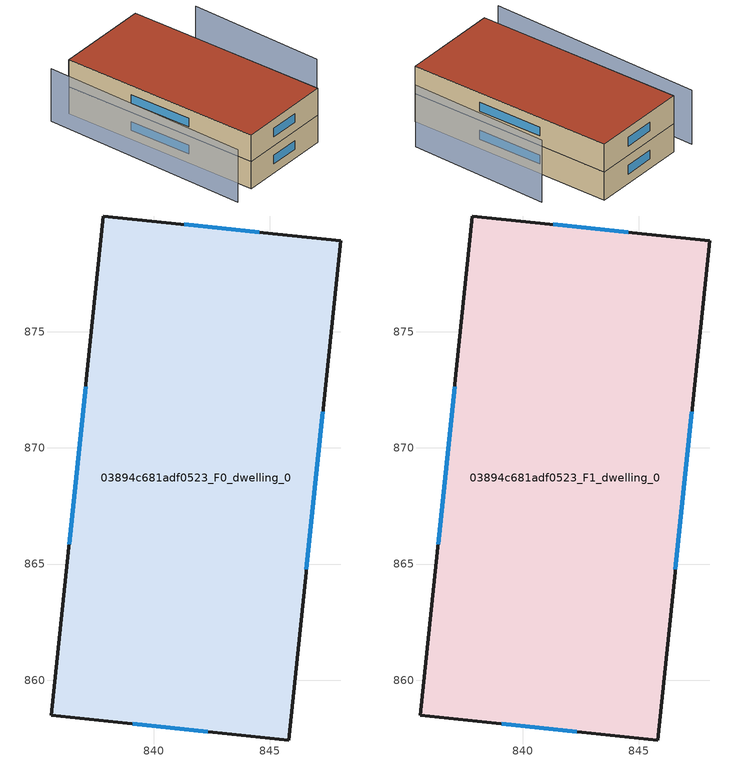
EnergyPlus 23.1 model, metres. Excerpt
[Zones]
03894c681adf0523_F0_dwelling_0
 floor ground (EU_floor_Construction): 848.04,878.92 845.82,857.43 835.61,858.49 837.83,879.98 z0
 wall outside (EU_wall_Construction): 837.83,879.98 835.61,858.49 845.82,857.43 848.04,878.92 837.83,879.98 z0:3
 window (EU_Window_Construction): 837.07,872.62 836.37,865.84 / 844.55,879.28 841.33,879.61 / 846.58,864.79 847.28,871.56 / 839.1,858.12 842.32,857.79 z1.03:1.97
03894c681adf0523_F1_dwelling_0
 floor to 03894c681adf0523_F0_dwelling_0 (EU_floor_Construction): 848.04,878.92 845.82,857.43 835.61,858.49 837.83,879.98 z3
 wall outside (EU_wall_Construction): 837.83,879.98 835.61,858.49 845.82,857.43 848.04,878.92 837.83,879.98 z3:6
 window (EU_Window_Construction): 837.07,872.62 836.37,865.84 / 844.55,879.28 841.33,879.61 / 846.58,864.79 847.28,871.56 / 839.1,858.12 842.32,857.79 z4.03:4.97
 roof outside (EU_roof_Construction): 845.82,857.43 848.04,878.92 837.83,879.98 835.61,858.49 z6
shading: 849.32,859.67 851.28,874.24 z0:6.6; 835.86,880.69 832.99,858.37 z0:5.8
[Building]
EU S2 Campaign: North Axis=0; Terrain=City; Solar Distribution=FullExterior
[Site:Location]
Cape.Town.Intl.AP: Latitude=-33.965; Longitude=18.602; Time Zone=2; Elevation=46
[SizingPeriod:WeatherFileDays]
AnnualSizingPeriod: Begin Month=1; Begin Day of Month=1; End Month=12; End Day of Month=31; Day of Week for Start Day=Monday; Use Weather File Daylight Saving Period=No; Use Weather File Rain and Snow Indicators=No
[MATERIAL]
EU_InternalMass_Material: Roughness=MediumRough; Thickness=0.1; Conductivity=1; Density=1800; Specific Heat=900; Thermal Absorptance=0.9; Solar Absorptance=0.7; Visible Absorptance=0.7
[MATERIAL:NOMASS] Roughness=MediumRough; Thermal Absorptance=0.9; Solar Absorptance=0.7; Visible Absorptance=0.7
Name | Thermal Resistance
EU_wall_NoMass | 0.493876
EU_roof_NoMass | 0.449382
EU_floor_NoMass | 1.25
[WINDOWMATERIAL:SIMPLEGLAZINGSYSTEM]
EU_Window_SimpleGlazing: UFactor=4.4; Solar Heat Gain Coefficient=0.85; Visible Transmittance=0.85
[CONSTRUCTION]
EU_wall_Construction: EU_wall_NoMass
EU_roof_Construction: EU_roof_NoMass
EU_floor_Construction: EU_floor_NoMass
EU_Window_Construction: EU_Window_SimpleGlazing
EU_InternalMass_Construction: EU_InternalMass_Material
[ZONE] Type=1; Multiplier=1; Ceiling Height=autocalculate; Floor Area=autocalculate; Part of Total Floor Area=Yes
Name | Volume
03894c681adf0523_F0_dwelling_0 | 665.303
03894c681adf0523_F1_dwelling_0 | 665.304
[INTERNALMASS] Construction=EU_InternalMass_Construction; Surface Area=221.768
Name | Zone or ZoneList
03894c681adf0523_F0_dwelling_0_EU_InternalMass | 03894c681adf0523_F0_dwelling_0
03894c681adf0523_F1_dwelling_0_EU_InternalMass | 03894c681adf0523_F1_dwelling_0
[OTHEREQUIPMENT] Fuel Type=Electricity; Design Level Calculation Method=Watts/Area; Power per Zone Floor Area=1; Fraction Latent=0; Fraction Radiant=0; Fraction Lost=0; Carbon Dioxide Generation Rate=0; EndUse Subcategory=EU_Step8_InternalGains
Name | Zone or ZoneList or Space or SpaceList | Schedule
EU_Step8_InternalGain_03894c681adf0523_F0_dwelling_0_f000 | 03894c681adf0523_F0_dwelling_0 | EU_Step8_GainSchedule_03894c681adf0523_F0_dwelling_0_f000
EU_Step8_InternalGain_03894c681adf0523_F1_dwelling_0_f000 | 03894c681adf0523_F1_dwelling_0 | EU_Step8_GainSchedule_03894c681adf0523_F1_dwelling_0_f000
[ZONEVENTILATION:DESIGNFLOWRATE] Schedule=EU_AlwaysOn; Design Flow Rate Calculation Method=AirChanges/Hour; Air Changes per Hour=0.64; Ventilation Type=Natural; Fan Pressure Rise=0; Fan Total Efficiency=1; Constant Term Coefficient=1; Temperature Term Coefficient=0; Velocity Term Coefficient=0; Velocity Squared Term Coefficient=0; Minimum Indoor Temperature=-100; Maximum Indoor Temperature=100; Delta Temperature=-100; Minimum Outdoor Temperature=-100; Maximum Outdoor Temperature=100; Maximum Wind Speed=40
Name | Zone or ZoneList or Space or SpaceList
EU_ConstantAir_03894c681adf0523_F0_dwelling_0 | 03894c681adf0523_F0_dwelling_0
EU_ConstantAir_03894c681adf0523_F1_dwelling_0 | 03894c681adf0523_F1_dwelling_0
[HVACTEMPLATE:THERMOSTAT] Constant Heating Setpoint=20; Constant Cooling Setpoint=50
EU_HeatOnly_03894c681adf0523_F0_dwelling_0; EU_HeatOnly_03894c681adf0523_F1_dwelling_0
[HVACTEMPLATE:ZONE:IDEALLOADSAIRSYSTEM] System Availability Schedule=EU_AlwaysOn; Maximum Heating Supply Air Temperature=50; Minimum Cooling Supply Air Temperature=13; Maximum Heating Supply Air Humidity Ratio=0.0156; Minimum Cooling Supply Air Humidity Ratio=0.0077; Heating Limit=NoLimit; Cooling Limit=NoLimit; Heating Availability Schedule=EU_AlwaysOn; Cooling Availability Schedule=EU_CoolingOff; Dehumidification Control Type=ConstantSensibleHeatRatio; Cooling Sensible Heat Ratio=0.7; Dehumidification Setpoint=60; Humidification Control Type=None; Humidification Setpoint=30; Outdoor Air Method=None; Outdoor Air Flow Rate per Person=0.00944; Outdoor Air Flow Rate per Zone Floor Area=0; Outdoor Air Flow Rate per Zone=0; Demand Controlled Ventilation Type=None; Outdoor Air Economizer Type=NoEconomizer; Heat Recovery Type=None; Sensible Heat Recovery Effectiveness=0.7; Latent Heat Recovery Effectiveness=0.65
Name | Template Thermostat
03894c681adf0523_F0_dwelling_0 | EU_HeatOnly_03894c681adf0523_F0_dwelling_0
03894c681adf0523_F1_dwelling_0 | EU_HeatOnly_03894c681adf0523_F1_dwelling_0
[SIZING:ZONE] Zone Cooling Design Supply Air Temperature Input Method=SupplyAirTemperature; Zone Cooling Design Supply Air Temperature=13; Zone Heating Design Supply Air Temperature Input Method=SupplyAirTemperature; Zone Heating Design Supply Air Temperature=50; Zone Cooling Design Supply Air Humidity Ratio=0.008; Zone Heating Design Supply Air Humidity Ratio=0.008; Cooling Design Air Flow Method=DesignDay; Cooling Design Air Flow Rate=0; Cooling Minimum Air Flow per Zone Floor Area=0.000762; Cooling Minimum Air Flow=0; Cooling Minimum Air Flow Fraction=0.2; Heating Design Air Flow Method=DesignDay; Heating Design Air Flow Rate=0; Heating Maximum Air Flow per Zone Floor Area=0.002032; Heating Maximum Air Flow=0.141576; Heating Maximum Air Flow Fraction=0.3; Account for Dedicated Outdoor Air System=No; Dedicated Outdoor Air System Control Strategy=NeutralSupplyAir; Dedicated Outdoor Air Low Setpoint Temperature for Design=autosize; Dedicated Outdoor Air High Setpoint Temperature for Design=autosize; Zone Load Sizing Method=Sensible Load Only No Latent Load; Zone Latent Cooling Design Supply Air Humidity Ratio Input Method=HumidityRatioDifference; Zone Cooling Design Supply Air Humidity Ratio Difference=0.005; Zone Latent Heating Design Supply Air Humidity Ratio Input Method=HumidityRatioDifference; Zone Humidification Design Supply Air Humidity Ratio Difference=0.005
03894c681adf0523_F0_dwelling_0; 03894c681adf0523_F1_dwelling_0
[SCHEDULE:CONSTANT]
Name | Hourly Value
EU_AlwaysOn | 1
EU_CoolingOff | 0
[SCHEDULE:FILE] Column Number=1; Rows to Skip at Top=0; Number of Hours of Data=8760; Column Separator=Comma; Interpolate to Timestep=No; Minutes per Item=60; Adjust Schedule for Daylight Savings=Yes
Name | File
EU_Step8_GainSchedule_03894c681adf0523_F0_dwelling_0_f000 | ../../schedules/03894c681adf0523/03894c681adf0523_F0_dwelling_0_f000_gain.csv
EU_Step8_GainSchedule_03894c681adf0523_F1_dwelling_0_f000 | ../../schedules/03894c681adf0523/03894c681adf0523_F1_dwelling_0_f000_gain.csv
